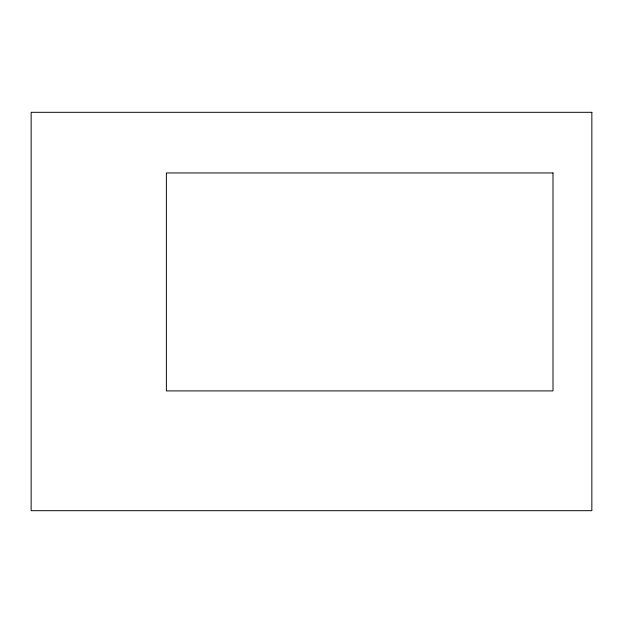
<?xml version="1.0" encoding="UTF-8"?>
<svg xmlns="http://www.w3.org/2000/svg" width="623" height="623" viewBox="0 0 623 623"><rect width="100%" height="100%" fill="white"/><g stroke="black" fill="none" stroke-linecap="round" stroke-linejoin="round"><path stroke-width="0.93" d="M591.85 112.311L31.15 112.311L31.15 510.689L591.85 510.689L591.85 112.311M552.998 172.953L166.372 172.953L166.372 390.901L552.998 390.901L552.998 172.953"/></g></svg>
